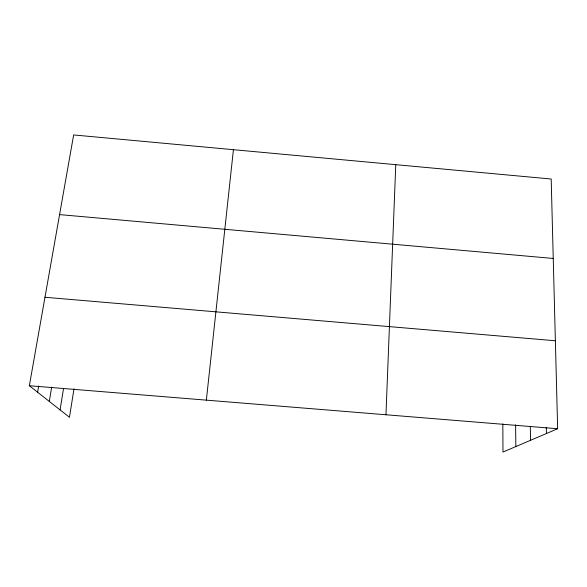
<?xml version="1.0" encoding="UTF-8"?>
<svg xmlns="http://www.w3.org/2000/svg" width="587" height="587" viewBox="0 0 587 587"><rect width="100%" height="100%" fill="white"/><g stroke="black" fill="none" stroke-linecap="round" stroke-linejoin="round"><path stroke-width="0.88" d="M385.96 414.767L395.77 164.668M206.36 400.143L233.421 149.685M73.999 388.785L69.464 417.284L29.35 385.732L73.646 134.944L551.186 179.013L557.65 428.745L502.978 452.056L502.832 423.924M60.057 409.887L63.55 388.506M49.293 401.42L51.707 387.068M37.612 392.233L38.683 386.026M29.35 385.732L557.65 428.745M44.979 297.264L555.375 340.768M59.581 214.607L553.248 258.456M546.284 427.233L546.424 433.529M530.31 426.639L530.523 440.309M515.613 424.812L515.834 446.575"/></g></svg>
